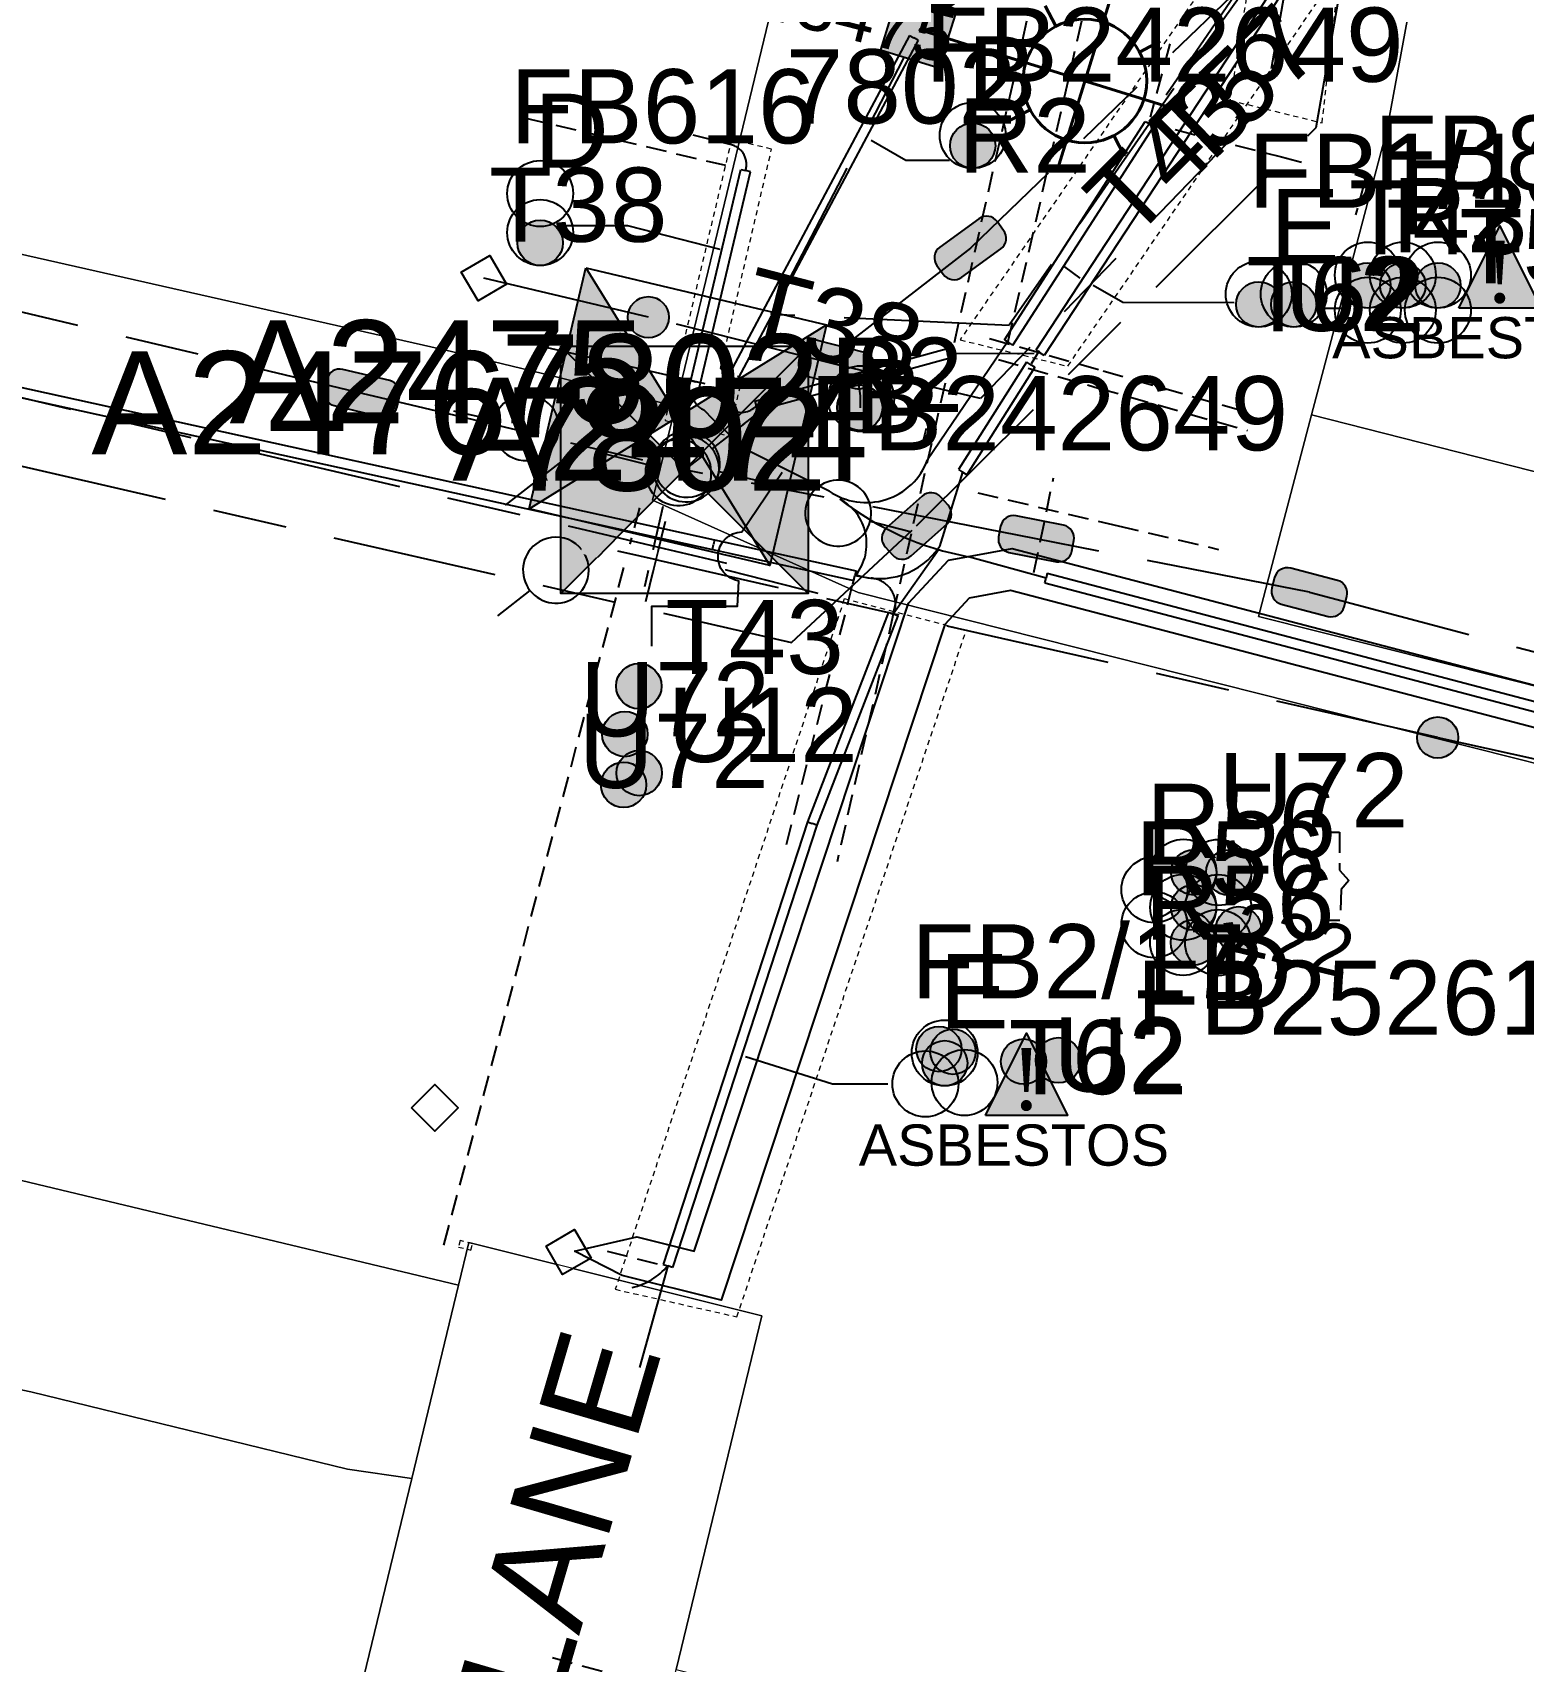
# Model space of a CAD drawing. Header units: metres. Extents: x 313711 to 315840, y 6256069 to 6257554.
# Drawn here: x 315222.79 to 315258.96, y 6256588.02 to 6256627.52 of the extents above; entities that cross this region are included whole.
import ezdxf
from ezdxf.enums import TextEntityAlignment as Align

# ---------------------------------------------------------------- set-up
doc = ezdxf.new("R2010")
doc.units = ezdxf.units.M
for name, pattern in [('Cable Exist UG', [8.2, 4, -1.2, 1.8, -1.2]), ('DASHED', [0.75, 0.5, -0.25]), ('HIDDEN', [0.375, 0.25, -0.125]), ('HIDDEN2', [0.1875, 0.125, -0.0625])]:
    doc.linetypes.add(name, pattern=pattern)
doc.layers.get('0').update_dxf_attribs({"color": 6})
for name, color, linetype in [('_User DUCT CONFIGS', 7, 'Continuous'), ('_User EARTHING', 7, 'Continuous'), ('Duct_SP_EXT', 7, 'Continuous'), ('Equip_HV_EXT', 7, 'Continuous'), ('Equip_LV_EXT', 7, 'Continuous'), ('Equip_SP_SL_EXT', 7, 'Continuous'), ('Mains_HV_EXT', 7, 'Continuous'), ('Mains_LV_EXT', 7, 'Continuous'), ('Mains_SL_EXT', 7, 'Continuous'), ('Services_SP_EXT', 7, 'Continuous'), ('Sub_SP_EXT', 7, 'Continuous'), ('SupportsUG_SP_LV_SL_EXT', 7, 'Continuous'), ('Trench_SP_EXT', 7, 'Continuous')]:
    doc.layers.add(name, color=color, linetype=linetype)
for name, color, linetype, lineweight in [('Cadastre Land Parcels_SP_EXT', 9, 'Continuous', 5), ('Cadastre Other Property_SP_EXT', 9, 'HIDDEN', 5), ('Cadastre Road Names_SP_HV_LV_SL_EXT', 9, 'Continuous', 5), ('Cadastre Roads_SP_EXT', 9, 'Continuous', 5)]:
    doc.layers.add(name, color=color, linetype=linetype, lineweight=lineweight)
doc.layers.add('UNKNOWN_FEATURES', color=1, linetype='DASHED', plot=False)
doc.styles.add('COLUMN_LABEL', font='arial.ttf')
doc.styles.add('iecARIAL', font='arial.ttf', dxfattribs={"height": 2})
doc.styles.add('iecNAME', font='times.ttf')
doc.styles.add('POLE_LABEL', font='arial.ttf')
doc.styles.get("Standard").update_dxf_attribs({"font": 'arial.ttf'})
doc.styles.add('SWITCH_LABEL', font='arial.ttf', dxfattribs={"height": 2.5})

# ---------------------------------------------------------------- blocks, each defined once
blk = doc.blocks.new('COLUMN_EXT')
blk.add_hatch(color=256).paths.add_polyline_path([(-1.485, 1.485), (-1.485, -1.485), (1.485, -1.485), (1.485, 1.485)])
blk.add_lwpolyline([(-1.485, -1.485), (1.485, -1.485), (1.485, 1.485), (-1.485, 1.485)], close=True)
for tag, height, style, flags, p in [('ASSET_NUM', 2.5, 'COLUMN_LABEL', 8, (2, 2)), ('STRUCTURE_PLANT_NUMBER', 0.2, 'POLE_LABEL', 9, (1.813, 0.031)), ('STREET_CODE', 0.2, 'COLUMN_LABEL', 9, (1.813, -0.2))]:
    blk.add_attdef(tag, text='', height=height, dxfattribs=dict(style=style, flags=flags)).set_placement(p, align=Align.MIDDLE_LEFT)
at = {"flags": 9}
for tag, p in [('OWNED_BY', (1.813, -0.6)), ('STATE', (1.813, -0.8)), ('COLUMN_TYPE', (1.813, -0.4)), ('STREETNAME', (1.813, -1.6)), ('USAGE', (1.813, -1)), ('LEGEND', (1.813, -1.2)), ('LOCATION', (1.813, -1.4)), ('SUBURB', (1.813, -1.8)), ('NOTES', (1.813, -2))]:
    blk.add_attdef(tag, text='', height=0.2, dxfattribs=at).set_placement(p, align=Align.MIDDLE_LEFT)
at = {"flags": 1}
blk.add_attdef('Z', (1.813, -2.351), '', height=0.2, dxfattribs=at)
blk = doc.blocks.new('DUCT_EXT')
blk.add_circle((0, 0.8), 0.8)
at = {"flags": 1}
blk.add_attdef('Z', (0, 0), '', height=0.2, dxfattribs=at)
at = {"flags": 9}
for tag, p in [('DUCT_CODE', (0, 0)), ('XSECT_TYPE', (0, -0.2)), ('FB_REFERENCE', (0, -0.4)), ('STATE', (0, -0.6)), ('NOTES', (0, -0.8))]:
    blk.add_attdef(tag, text='', height=0.2, dxfattribs=at).set_placement(p, align=Align.MIDDLE_LEFT)
blk = doc.blocks.new('SL_LANTERN_EXT')
at = {"lineweight": 40}
for p, q in [((0, 1.968), (0, 6.468)), ((-1.459, 5.676), (-1.061, 5.278)), ((1.458, 5.676), (1.06, 5.278)), ((-2.25, 4.218), (2.25, 4.218)), ((-1.459, 2.759), (-1.061, 3.157)), ((1.458, 2.759), (1.06, 3.157)), ((0, 0), (0, 2.721))]:
    blk.add_line(p, q, dxfattribs=at)
blk.add_circle((0, 4.218), 1.5, dxfattribs=at)
at = {"style": 'iecARIAL', "flags": 8}
blk.add_attdef('ASSET_NUM', (1.5, 1.5), '', height=2.5, dxfattribs=at)
for tag, p, height, flags in [('CONSTRUCTED_VOLTAGE', (0.981, -0.653), 0.2, 9), ('CONTROL_TYPE', (0.981, -0.853), 0.2, 9), ('LNUMBER', (2.181, -3.253), 2.5, 8), ('LANTERN_PURPOSE', (0.981, -1.053), 0.2, 9), ('LANTERN_TYPE', (0.981, -1.253), 0.2, 9), ('OPERATING_VOLTAGE', (0.981, -1.653), 0.2, 9), ('NO_PHASES', (0.981, -1.453), 0.2, 9), ('ORIENTATION', (0.981, -1.853), 0.2, 9), ('OWNED_BY', (0.981, -2.053), 0.2, 9), ('STATE', (0.981, -2.253), 0.2, 9), ('USAGE', (0.981, -2.453), 0.2, 9), ('CEXIST', (0.981, -2.653), 0.2, 9), ('CNEW', (0.981, -2.853), 0.2, 9), ('CNUMBER', (0.981, -3.053), 0.2, 9), ('CREMOVE', (0.981, -3.253), 0.2, 9), ('CREPLACE', (0.981, -3.453), 0.2, 9), ('LKINGHEIGHT', (0.981, -3.653), 0.2, 9), ('LBRACKET', (0.981, -3.853), 0.2, 9), ('LBRACKETVOCAB', (0.981, -4.053), 0.2, 9), ('LCATEGORY', (0.981, -4.253), 0.2, 9), ('LCHARGE1', (0.981, -4.453), 0.2, 9), ('LCHARGE1PERCENT', (0.981, -4.653), 0.2, 9), ('LCHARGE2', (0.981, -4.853), 0.2, 9), ('LCHARGE2PERCENT', (0.981, -5.053), 0.2, 9), ('LCHARGE3', (0.981, -5.253), 0.2, 9), ('LCHARGE3PERCENT', (0.981, -5.453), 0.2, 9), ('LEXIST', (0.981, -5.653), 0.2, 9), ('LLAMP', (0.981, -5.853), 0.2, 9), ('LLAMPVOCAB', (0.981, -6.053), 0.2, 9), ('LMAST', (0.981, -6.253), 0.2, 9), ('LMASTVOCAB', (0.981, -6.453), 0.2, 9), ('LNEW', (0.981, -6.653), 0.2, 9), ('LANTNUMBER', (0.981, -6.853), 0.2, 9), ('LOUTREACH', (0.981, -7.253), 0.2, 9), ('LOUTREACHVOCAB', (0.981, -7.453), 0.2, 9), ('LRATECODE', (0.981, -7.653), 0.2, 9), ('LREMOVE', (0.981, -7.853), 0.2, 9), ('LREPLACE', (0.981, -8.053), 0.2, 9), ('LTYPE', (0.981, -8.253), 0.2, 9), ('LTYPEVOCAB', (0.981, -8.453), 0.2, 9), ('LEGEND', (0.981, -8.653), 0.2, 9), ('LOCATION', (0.981, -8.853), 0.2, 9), ('STREETNAME', (0.981, -9.253), 0.2, 9), ('NOTES', (0.981, -9.053), 0.2, 9), ('SUBURB', (0.981, -9.453), 0.2, 1)]:
    blk.add_attdef(tag, p, '', height=height, dxfattribs=dict(flags=flags))
blk = doc.blocks.new('CCP_EXT')
at = {"flags": 9}
for tag, p in [('OWNED_BY', (0, -1)), ('USAGE', (0, -1.2)), ('LEGEND', (0, -1.4)), ('LIFE_SUPPORT', (0, -1.6)), ('STATE', (0, -1.8)), ('NOTES', (0, -2))]:
    blk.add_attdef(tag, text='', height=0.2, dxfattribs=at).set_placement(p, align=Align.MIDDLE_LEFT)
blk.add_wipeout([(0, 0.566), (0.566, 0), (0, -0.566), (-0.566, 0)])
blk.add_lwpolyline([(-0.566, 0), (0, 0.566), (0.566, 0), (0, -0.566), (-0.566, 0)])
at = {"flags": 1}
blk.add_attdef('Z', (0, 0), '', height=0.2, dxfattribs=at)
at = {"flags": 9}
for tag, p in [('CCP_TYPE', (0, 0)), ('CONSTRUCTED_VOLTAGE', (0, -0.2)), ('NO_PHASES', (0, -0.4)), ('OPERATING_VOLTAGE', (0, -0.6)), ('ORIENTATION', (0, -0.8))]:
    blk.add_attdef(tag, text='', height=0.2, dxfattribs=at).set_placement(p, align=Align.MIDDLE_LEFT)
blk = doc.blocks.new('LV_STJ_EXT')
h = blk.add_hatch(color=256)
edge = h.paths.add_edge_path()
edge.add_ellipse((-0.586, 0.131), major_axis=(0.226, 0.226), ratio=1, start_angle=45, end_angle=135)
edge.add_line((-0.906, 0.131), (-0.906, -0.131))
edge.add_ellipse((-0.586, -0.131), major_axis=(0.226, 0.226), ratio=1, start_angle=135, end_angle=225)
edge.add_line((-0.586, -0.451), (0.586, -0.451))
edge.add_ellipse((0.586, -0.131), major_axis=(-0.226, 0.226), ratio=1, start_angle=135, end_angle=225)
edge.add_line((0.906, -0.131), (0.906, 0.131))
edge.add_ellipse((0.586, 0.131), major_axis=(-0.226, 0.226), ratio=1, start_angle=225, end_angle=315)
edge.add_line((0.586, 0.451), (-0.586, 0.451))
blk.add_lwpolyline([(-0.906, 0.131), (-0.906, -0.131, 0.414214), (-0.586, -0.451), (0.586, -0.451, 0.414214), (0.906, -0.131), (0.906, 0.131, 0.414214), (0.586, 0.451), (-0.586, 0.451, 0.414214)], format="xyb", close=True)
at = {"flags": 1}
blk.add_attdef('Z', (0, 0), '', height=0.2, dxfattribs=at)
at = {"flags": 9}
for tag, p in [('ORIENTATION', (0, 0)), ('USAGE', (0, -0.2)), ('LEGEND', (0, -0.4)), ('NOTES', (0, -0.6))]:
    blk.add_attdef(tag, text='', height=0.2, dxfattribs=at).set_placement(p, align=Align.MIDDLE_LEFT)
blk = doc.blocks.new('HV_STJ_EXT')
h = blk.add_hatch(color=256)
edge = h.paths.add_edge_path()
edge.add_ellipse((-0.586, 0.131), major_axis=(0.226, 0.226), ratio=1, start_angle=45, end_angle=135)
edge.add_line((-0.906, 0.131), (-0.906, -0.131))
edge.add_ellipse((-0.586, -0.131), major_axis=(0.226, 0.226), ratio=1, start_angle=135, end_angle=225)
edge.add_line((-0.586, -0.451), (0.586, -0.451))
edge.add_ellipse((0.586, -0.131), major_axis=(-0.226, 0.226), ratio=1, start_angle=135, end_angle=225)
edge.add_line((0.906, -0.131), (0.906, 0.131))
edge.add_ellipse((0.586, 0.131), major_axis=(-0.226, 0.226), ratio=1, start_angle=225, end_angle=315)
edge.add_line((0.586, 0.451), (-0.586, 0.451))
blk.add_lwpolyline([(-0.906, 0.131), (-0.906, -0.131, 0.414214), (-0.586, -0.451), (0.586, -0.451, 0.414214), (0.906, -0.131), (0.906, 0.131, 0.414214), (0.586, 0.451), (-0.586, 0.451, 0.414214)], format="xyb", close=True)
for tag, flags, p in [('ORIENTATION', 9, (1.5, 0)), ('USAGE', 9, (1.5, -0.2)), ('LEGEND', 9, (1.5, -0.4)), ('Z', 1, (1.5, -0.8)), ('NOTES', 9, (1.5, -0.6))]:
    blk.add_attdef(tag, text='', height=0.2, dxfattribs=dict(flags=flags)).set_placement(p, align=Align.MIDDLE_LEFT)
blk = doc.blocks.new('WARNING_FEATURE_EXT')
h = blk.add_hatch(color=2)
h.dxf.hatch_style = 1
h.paths.add_polyline_path([(0.001, 1.995), (-0.994, -0.001), (0.997, -0.001)])
at = {"color": 18, "true_color": 0x000000}
blk.add_lwpolyline([(-0.994, -0.001), (0.001, 1.995), (0.997, -0.001)], close=True, dxfattribs=at)
at = {"color": 18, "true_color": 0x000000, "insert": (0.001, 0.872), "char_height": 1.5, "attachment_point": 5, "line_spacing_factor": 1.5, "style": 'iecNAME'}
blk.add_mtext_dynamic_manual_height_columns('!', width=1.5, gutter_width=4, heights=[0], dxfattribs=at)
at = {"color": 2, "flags": 1}
for tag, p in [('STATE', (1.191, 2.008)), ('HAZMAT_ID', (1.191, 0.723))]:
    blk.add_attdef(tag, p, '', height=0.8, dxfattribs=at)
at = {"color": 2}
blk.add_attdef('WARNING_TYPE', text='', height=1, dxfattribs=at).set_placement((-4.067, -1.217), (4.875, -1.217), align=Align.ALIGNED)
at = {"color": 2, "flags": 1}
blk.add_attdef('WARNING_DESC', text='', height=0.8, dxfattribs=at).set_placement((1.191, -0.562), align=Align.MIDDLE_CENTER)
blk = doc.blocks.new('SWG_HOLEC_SU_EXT')
blk.add_line((1.8, -2), (5.8, -2))
for points in [[(1.8, -0.8, 1), (1.8, 0.8, 1)], [(5.8, -0.8, 1), (5.8, 0.8, 1)]]:
    blk.add_lwpolyline(points, format="xyb", close=True)
for points in [[(1, 0), (0, 0)], [(6.6, 0), (7.6, 0)]]:
    blk.add_lwpolyline(points)
at = {"style": 'SWITCH_LABEL', "flags": 8}
blk.add_attdef('ASSET_NUM', text='', height=2.5, rotation=179.9544, dxfattribs=at).set_placement((-2.4, 0), align=Align.MIDDLE_LEFT)
at = {"flags": 1}
blk.add_attdef('Z', (0, 0), '', height=0.2, dxfattribs=at)
at = {"flags": 9}
for tag, p in [('ACTUAL_STATUS', (0, -0.4)), ('CONSTRUCTED_VOLTAGE', (0, -0.6)), ('NO_PHASES', (0, -0.8)), ('OPERATING_VOLTAGE', (0, -1)), ('ORIENTATION', (0, -1.2)), ('OWNED_BY', (0, -1.4)), ('PARENT', (0, -1.6)), ('STATE', (0, -1.8)), ('SWITCH_TYPE', (0, -2)), ('USAGE', (0, -2.2)), ('LOCATION', (0, -2.4)), ('STREETNAME', (0, -2.6)), ('SUBURB', (0, -2.8)), ('NOTES', (0, -3))]:
    blk.add_attdef(tag, text='', height=0.2, dxfattribs=at).set_placement(p, align=Align.MIDDLE_LEFT)
at = {"style": 'SWITCH_LABEL', "flags": 9}
blk.add_attdef('STREET_CODE', text='', height=0.2, dxfattribs=at).set_placement((0, -0.2), align=Align.MIDDLE_LEFT)
blk = doc.blocks.new('End Shackle_EXT')
at = {"flags": 9}
for tag, p in [('OPERATING_VOLTAGE', (0, -0.6)), ('ORIENTATION', (0, -0.8)), ('OWNED_BY', (0, -1)), ('STATE', (0, -1.2)), ('USAGE', (0, -1.4)), ('NOTES', (0, -1.6))]:
    blk.add_attdef(tag, text='', height=0.2, dxfattribs=at).set_placement(p, align=Align.MIDDLE_LEFT)
blk.add_wipeout([(0, 0.253), (1.815, 0.253), (1.815, -0.253), (0, -0.253)])
blk.add_line((1.815, -1), (1.815, 1))
at = {"flags": 1}
blk.add_attdef('Z', (0, 0), '', height=0.2, dxfattribs=at)
at = {"flags": 9}
for tag, p in [('CONNECTOR_TYPE', (0, 0)), ('CONSTRUCTED_VOLTAGE', (0, -0.2)), ('NO_PHASES', (0, -0.4))]:
    blk.add_attdef(tag, text='', height=0.2, dxfattribs=at).set_placement(p, align=Align.MIDDLE_LEFT)
blk = doc.blocks.new('SWITCHING_STATION_EXT')
blk.add_hatch(color=256).paths.add_polyline_path([(-3, 3), (-3, -3), (0, 0)])
h = blk.add_hatch(color=256)
h.paths.add_polyline_path([(0, 0), (3, -3), (3, 3)])
h.paths.add_polyline_path([(3.593, -1.15), (4.626, -1.15), (4.626, -0.85), (3.593, -0.85)], flags=9)
h.paths.add_polyline_path([(3.593, -0.95), (4.826, -0.95), (4.826, -0.65), (3.593, -0.65)], flags=9)
h.paths.add_polyline_path([(3.593, -0.75), (4.626, -0.75), (4.626, -0.45), (3.593, -0.45)], flags=9)
h.paths.add_polyline_path([(3.593, -0.55), (4.826, -0.55), (4.826, -0.25), (3.593, -0.25)], flags=9)
h.paths.add_polyline_path([(3.593, -0.35), (5.693, -0.35), (5.693, -0.05), (3.593, -0.05)], flags=9)
for p, q in [((-3, 3), (3, -3)), ((-3, -3), (3, 3)), ((-2.4, 2.327), (-2.4, 2.327, 0)), ((2.327, 2.327), (2.327, 2.327, 0))]:
    blk.add_line(p, q)
blk.add_lwpolyline([(-3, 3), (3, 3), (3, -3), (-3, -3)], close=True)
for tag, height, flags, p in [('ASSET_NUM', 2.5, 8, (3.461, 2)), ('STREET_CODE', 0.2, 9, (1.5, 0)), ('CONSTRUCTED_VOLTAGE', 0.2, 9, (1.5, -0.2)), ('NO_PHASES', 0.2, 9, (1.5, -0.4)), ('OPERATING_VOLTAGE', 0.2, 9, (1.5, -0.6)), ('OPERATED_BY', 0.2, 9, (1.5, -0.8)), ('ORIENTATION', 0.2, 9, (1.5, -1.2)), ('MAINTAINED_BY', 0.2, 9, (1.5, -1)), ('OWNED_BY', 0.2, 9, (1.5, -1.4)), ('STATE', 0.2, 9, (1.5, -1.6)), ('USAGE', 0.2, 9, (1.5, -2)), ('PARENT', 0.2, 9, (1.5, -1.8)), ('LEGEND', 0.2, 9, (1.5, -2.2)), ('LOCATION', 0.2, 9, (1.5, -2.4)), ('SITE_TYPE', 0.2, 9, (1.5, -2.6)), ('STREETNAME', 0.2, 9, (1.5, -2.8)), ('SUBURB', 0.2, 9, (1.5, -3)), ('NOTES', 0.2, 9, (1.5, -3.2)), ('Z', 0.2, 1, (1.5, -3.4))]:
    blk.add_attdef(tag, text='', height=height, dxfattribs=dict(flags=flags)).set_placement(p, align=Align.MIDDLE_LEFT)
blk = doc.blocks.new('CABLE_LARGE_EXT')
h = blk.add_hatch(color=256)
edge = h.paths.add_edge_path()
edge.add_arc((0, 0.55), 0.55, 0, 360)
blk.add_circle((0, 0.55), 0.55)
at = {"flags": 1}
blk.add_attdef('Z', (0, 0), '', height=0.2, dxfattribs=at)
at = {"flags": 9}
for tag, p in [('COND_CODE', (0, 0)), ('STATE', (0, -0.4)), ('FB_REFERENCE', (0, -0.2)), ('XSECT_SIZE', (0, -0.6)), ('NOTES', (0, -0.8))]:
    blk.add_attdef(tag, text='', height=0.2, dxfattribs=at).set_placement(p, align=Align.MIDDLE_LEFT)
blk = doc.blocks.new('CONNECTOR_NODE_EXT')
h = blk.add_hatch(color=256)
edge = h.paths.add_edge_path()
edge.add_arc((0, 0), 0.5, 0, 360)
blk.add_circle((0, 0), 0.5)
at = {"flags": 1}
blk.add_attdef('Z', (0, 0), '', height=0.2, dxfattribs=at)
at = {"flags": 9}
for tag, p in [('CONNECTOR_TYPE', (0, 0)), ('CONSTRUCTED_VOLTAGE', (0, -0.2)), ('NO_PHASES', (0, -0.4)), ('OPERATING_VOLTAGE', (0, -0.6)), ('ORIENTATION', (0, -0.8)), ('SUBTYPE', (0, -1)), ('USAGE', (0, -1.2)), ('NOTES', (0, -1.4))]:
    blk.add_attdef(tag, text='', height=0.2, dxfattribs=at).set_placement(p, align=Align.MIDDLE_LEFT)

msp = doc.modelspace()

# ---------------------------------------------------------------- linework, layer by layer
at = {"layer": '_User DUCT CONFIGS'}
for points in [[(315245.033, 6256624.417), (315243.973, 6256624.417), (315243.134, 6256624.902)], [(315235.583, 6256622.845), (315237.227, 6256622.845), (315239.466, 6256622.267)], [(315248.201, 6256621.57), (315247.836, 6256621.839)], [(315251.938, 6256620.972), (315249.242, 6256620.979), (315248.523, 6256621.388)], [(315254.683, 6256620.829), (315253.941, 6256620.829)], [(315242.876, 6256618.42), (315242.876, 6256618.714), (315242.834, 6256618.997)], [(315243.536, 6256602.017), (315242.195, 6256602.017), (315240.087, 6256602.682)]]:
    msp.add_lwpolyline(points, dxfattribs=at)
at = {"layer": 'Cadastre Land Parcels_SP_EXT', "linetype": 'Continuous'}
for points in [[(315408.258, 6256580.572), (315417.526, 6256614.376), (315401.137, 6256618.493), (315391.89, 6256584.684), (315375.68, 6256588.754), (315362.355, 6256592.101), (315382.232, 6256666.648), (315382.232, 6256666.648), (315365.915, 6256670.928), (315350.52, 6256610.79), (315346.809, 6256608.578), (315292.365, 6256622.212), (315291.61, 6256618.815), (315289.499, 6256609.304), (315280.001, 6256611.644), (315269.351, 6256614.301), (315253.819, 6256618.248), (315252.535, 6256613.358), (315275.822, 6256607.505), (315278.022, 6256603.809), (315277.568, 6256602.036), (315262.882, 6256544.759)], [(315284.7, 6256614.335), (315281.401, 6256613.511), (315272.288, 6256615.792), (315272.288, 6256615.792), (315265.688, 6256619.344), (315261.582, 6256625.614), (315260.965, 6256633.084), (315262.685, 6256643.342), (315259.015, 6256644.306), (315257.415, 6256634.746), (315255.652, 6256625.19), (315253.819, 6256618.248), (315269.351, 6256614.301), (315280.001, 6256611.644), (315289.499, 6256609.304)]]:
    msp.add_lwpolyline(points, dxfattribs=at)
for points in [[(315240.926, 6256628.984), (315233.548, 6256630.767), (315222.542, 6256633.255), (315217.913, 6256634.32), (315193.494, 6256640.025), (315190.953, 6256629.507), (315199.554, 6256627.461), (315207.804, 6256625.471), (315217.06, 6256623.376), (315232.953, 6256619.791), (315235.163, 6256619.258), (315238.384, 6256618.462), (315240.926, 6256628.984)], [(315242.821, 6256613.94), (315237.826, 6256616.179), (315238.384, 6256618.462), (315235.163, 6256619.258), (315232.953, 6256619.791), (315217.06, 6256623.376), (315207.804, 6256625.471), (315199.554, 6256627.461), (315190.953, 6256629.507), (315185.745, 6256608.244), (315198.309, 6256605.316), (315198.315, 6256605.34), (315212.283, 6256602.136), (315233.121, 6256597.142), (315233.372, 6256598.178), (315240.481, 6256596.404), (315238.407, 6256587.827), (315253.607, 6256583.957), (315244.036, 6256545.698), (315258.434, 6256542.102), (315262.882, 6256544.759), (315277.568, 6256602.036), (315275.384, 6256605.731), (315242.821, 6256613.94)], [(315185.745, 6256608.244), (315184.437, 6256603.293), (315207.731, 6256597.882), (315211.25, 6256597.033), (315211.277, 6256597.144), (315220.349, 6256595.056), (315222.749, 6256594.555), (315230.434, 6256592.678), (315231.988, 6256592.453), (315233.121, 6256597.142), (315212.283, 6256602.136), (315198.315, 6256605.34), (315198.309, 6256605.316), (315185.745, 6256608.244)], [(315207.731, 6256597.882), (315184.437, 6256603.293), (315182.238, 6256594.385), (315200.016, 6256590.263), (315201.99, 6256589.791), (315204.375, 6256589.21), (315210.39, 6256587.892), (315211.871, 6256587.582), (315215.687, 6256586.749), (315220.823, 6256585.627), (315225.2, 6256584.671), (315229.86, 6256583.651), (315231.988, 6256592.453), (315230.434, 6256592.678), (315222.749, 6256594.555), (315220.349, 6256595.056), (315211.277, 6256597.144), (315211.25, 6256597.033), (315207.731, 6256597.882)]]:
    msp.add_lwpolyline(points, close=True, dxfattribs=at)
at = {"layer": 'Cadastre Other Property_SP_EXT', "linetype": 'HIDDEN2'}
for points in [[(315245.291, 6256620.07), (315247.904, 6256619.431), (315254.746, 6256629.417), (315255.728, 6256634.887), (315252.332, 6256635.74), (315252.093, 6256634.769), (315253.21, 6256634.494), (315252.222, 6256630.133), (315245.291, 6256620.07)], [(315253.364, 6256635.464), (315251.839, 6256625.882), (315254.072, 6256625.332), (315255.195, 6256635.015), (315253.364, 6256635.464)], [(315239.674, 6256617.742), (315240.004, 6256619.138), (315239.476, 6256619.372), (315240.719, 6256624.697), (315239.746, 6256624.928), (315238.134, 6256618.115), (315239.674, 6256617.742)], [(315245.437, 6256613.021), (315242.482, 6256613.787), (315236.926, 6256597.044), (315239.878, 6256596.376), (315245.437, 6256613.021)], [(315233.467, 6256598.15), (315233.168, 6256598.229), (315233.123, 6256598.07), (315233.425, 6256597.992), (315233.467, 6256598.15)]]:
    msp.add_lwpolyline(points, close=True, dxfattribs=at)
at = {"layer": 'Cadastre Roads_SP_EXT', "linetype": 'Continuous'}
msp.add_lwpolyline([(315259.015, 6256644.306), (315256.08, 6256645.071), (315253.805, 6256635.654), (315243.162, 6256638.329), (315241.986, 6256633.459), (315241.957, 6256633.337), (315240.926, 6256628.984), (315238.384, 6256618.462), (315237.826, 6256616.179), (315242.821, 6256613.94), (315275.384, 6256605.731), (315277.568, 6256602.036), (315278.022, 6256603.809), (315275.822, 6256607.505), (315252.535, 6256613.358), (315253.819, 6256618.248), (315255.652, 6256625.19), (315257.415, 6256634.746), (315259.015, 6256644.306)], close=True, dxfattribs=at)
at = {"layer": 'Duct_SP_EXT'}
for p, q in [((315253.202, 6256629.073), (315247.127, 6256619.823)), ((315253.426, 6256628.978), (315247.328, 6256619.691)), ((315244.063, 6256627.45), (315239.507, 6256618.887)), ((315244.275, 6256627.337), (315239.718, 6256618.774)), ((315244.063, 6256627.45), (315244.169, 6256627.394)), ((315244.275, 6256627.337), (315244.169, 6256627.394)), ((315246.372, 6256620.072), (315249.78, 6256625.363)), ((315246.574, 6256619.942), (315249.982, 6256625.233)), ((315249.78, 6256625.363), (315249.881, 6256625.298)), ((315249.982, 6256625.233), (315249.881, 6256625.298)), ((315238.759, 6256619.082), (315239.97, 6256624.201)), ((315238.992, 6256619.027), (315240.204, 6256624.146)), ((315239.97, 6256624.201), (315240.087, 6256624.174)), ((315240.204, 6256624.146), (315240.087, 6256624.174)), ((315240.316, 6256618.587), (315244.955, 6256619.855)), ((315244.955, 6256619.855), (315244.986, 6256619.739)), ((315245.018, 6256619.624), (315244.986, 6256619.739)), ((315246.372, 6256620.072), (315246.473, 6256620.007)), ((315246.574, 6256619.942), (315246.473, 6256620.007)), ((315247.127, 6256619.823), (315247.227, 6256619.757)), ((315247.328, 6256619.691), (315247.227, 6256619.757)), ((315240.38, 6256618.356), (315245.018, 6256619.624)), ((315246.901, 6256619.532), (315245.252, 6256616.924)), ((315247.104, 6256619.404), (315245.455, 6256616.795)), ((315246.901, 6256619.532), (315247.002, 6256619.468)), ((315247.104, 6256619.404), (315247.002, 6256619.468)), ((315238.683, 6256618.763), (315238.759, 6256619.082)), ((315238.759, 6256619.082), (315238.876, 6256619.054)), ((315238.992, 6256619.027), (315238.876, 6256619.054)), ((315238.917, 6256618.708), (315238.992, 6256619.027)), ((315238.683, 6256618.763), (315238.8, 6256618.735)), ((315238.917, 6256618.708), (315238.8, 6256618.735)), ((315239.507, 6256618.887), (315239.612, 6256618.83)), ((315239.718, 6256618.774), (315239.612, 6256618.83)), ((315240.316, 6256618.587), (315240.348, 6256618.472)), ((315240.38, 6256618.356), (315240.348, 6256618.472)), ((315245.252, 6256616.924), (315245.353, 6256616.86)), ((315245.455, 6256616.795), (315245.353, 6256616.86)), ((315242.717, 6256614.235), (315242.742, 6256614.353)), ((315242.768, 6256614.47), (315242.742, 6256614.353)), ((315247.346, 6256614.177), (315247.377, 6256614.293)), ((315247.346, 6256614.177), (315269.821, 6256608.268)), ((315247.407, 6256614.409), (315247.377, 6256614.293)), ((315247.407, 6256614.409), (315269.882, 6256608.5)), ((315243.558, 6256613.464), (315241.591, 6256608.379)), ((315243.782, 6256613.378), (315241.817, 6256608.299)), ((315243.558, 6256613.464), (315243.67, 6256613.421)), ((315243.782, 6256613.378), (315243.67, 6256613.421)), ((315241.591, 6256608.379), (315238.086, 6256597.649)), ((315241.817, 6256608.299), (315238.314, 6256597.574)), ((315241.591, 6256608.379), (315241.704, 6256608.339)), ((315241.817, 6256608.299), (315241.704, 6256608.339)), ((315238.086, 6256597.649), (315238.2, 6256597.612)), ((315238.314, 6256597.574), (315238.2, 6256597.612))]:
    msp.add_line(p, q, dxfattribs=at)
at = {"layer": 'Mains_HV_EXT', "linetype": 'Cable Exist UG'}
for points in [[(315253.321, 6256629.81), (315245.547, 6256622.296)], [(315188.086, 6256628.954), (315230.782, 6256618.78)], [(315245.547, 6256622.296), (315238.605, 6256616.916)], [(315230.782, 6256618.78), (315238.605, 6256616.916)], [(315253.765, 6256613.95), (315247.1, 6256615.254)], [(315253.765, 6256613.95), (315272.5, 6256608.986)], [(315256.879, 6256610.425), (315272.007, 6256607.096)]]:
    msp.add_lwpolyline(points, dxfattribs=at)
at = {"layer": 'Mains_LV_EXT', "linetype": 'Cable Exist UG'}
for points in [[(315253.071, 6256634.757), (315254.059, 6256633.538), (315252.683, 6256625.785), (315245.786, 6256618.646), (315242.289, 6256619.475)], [(315244.238, 6256615.556), (315253.934, 6256625.222), (315255.504, 6256634.314), (315253.071, 6256634.757)], [(315242.289, 6256619.475), (315237.729, 6256620.618)]]:
    msp.add_lwpolyline(points, dxfattribs=at)
at = {"layer": 'Mains_SL_EXT', "linetype": 'Cable Exist UG'}
msp.add_lwpolyline([(315256.809, 6256648.149), (315253.45, 6256630.305), (315250.481, 6256626.169), (315246.479, 6256620.422), (315240.712, 6256620.685), (315244.289, 6256627.595)], dxfattribs=at)
at = {"layer": 'Trench_SP_EXT', "linetype": 'Cable Exist UG'}
for points in [[(315253.691, 6256633.391), (315252.556, 6256629.306), (315249.851, 6256625.358)], [(315244.986, 6256619.739), (315247.09, 6256619.75)], [(315247.024, 6256619.494), (315247.219, 6256619.811)], [(315244.778, 6256614.982), (315243.67, 6256613.421)], [(315238.2, 6256597.612), (315237.514, 6256595.147)]]:
    msp.add_lwpolyline(points, dxfattribs=at)
for points in [[(315240.087, 6256624.174, 0.424944), (315239.75, 6256624.8), (315239.75, 6256624.8), (315238.82, 6256625.036)], [(315246.453, 6256620.027), (315244.505, 6256617.162), (315244.505, 6256617.162, -0.488152), (315242.113, 6256616.404), (315242.113, 6256616.404), (315239.995, 6256617.456), (315239.581, 6256617.879), (315239.309, 6256618.131), (315239.072, 6256618.373), (315239.072, 6256618.373, -0.274975), (315238.8, 6256618.735)], [(315239.612, 6256618.83, 0.387716), (315239.732, 6256618.396), (315239.732, 6256618.396, 0.387925), (315240.348, 6256618.472)], [(315245.353, 6256616.86), (315244.792, 6256615.061), (315244.792, 6256615.061, -0.3403), (315242.768, 6256614.373)], [(315247.377, 6256614.293), (315245.5, 6256614.812), (315245.5, 6256614.812, -0.120966), (315242.375, 6256616.208)], [(315242.768, 6256614.373, 0.465215), (315242.375, 6256616.208)], [(315242.742, 6256614.353), (315243.138, 6256614.29), (315243.138, 6256614.29, -0.434697), (315243.718, 6256613.571), (315243.718, 6256613.571), (315243.67, 6256613.421)], [(315238.2, 6256597.612, -0.161136), (315237.34, 6256597.087)]]:
    msp.add_lwpolyline(points, format="xyb", dxfattribs=at)
at = {"layer": 'UNKNOWN_FEATURES'}
for points in [[(315243.67, 6256613.421), (315246.972, 6256628.064)], [(315248.239, 6256627.796), (315246.453, 6256620.027)], [(315250.377, 6256627.251), (315249.906, 6256625.469)], [(315234.755, 6256625.449), (315239.598, 6256624.303)], [(315249.786, 6256625.357), (315253.087, 6256624.505), (315253.778, 6256624.325)], [(315254.868, 6256624.089), (315255.129, 6256623.988), (315254.888, 6256623.104)], [(315246.009, 6256620.105), (315248.762, 6256619.318), (315252.287, 6256618.311)], [(315246.22, 6256619.591), (315248.644, 6256618.902), (315252.268, 6256617.873)], [(315244.47, 6256617.918), (315244.311, 6256617.266)], [(315247.083, 6256614.432), (315247.558, 6256616.725)], [(315245.724, 6256616.359), (315249.123, 6256615.561), (315251.559, 6256614.99)], [(315241.08, 6256607.833), (315242.689, 6256614.145), (315242.742, 6256614.353)], [(315243.67, 6256613.421), (315242.307, 6256607.41)], [(315254.261, 6256608.132), (315254.5, 6256608.132), (315254.5, 6256607.211), (315254.725, 6256606.957), (315254.537, 6256606.74), (315254.508, 6256605.99), (315254.19, 6256605.99)], [(315236.73, 6256597.967), (315238.107, 6256597.624)], [(315236.608, 6256587.772), (315235.312, 6256588.13)]]:
    msp.add_lwpolyline(points, dxfattribs=at)

# ---------------------------------------------------------------- block references
at = {"layer": '_User DUCT CONFIGS'}
for name, p in [('DUCT_EXT', (315245.598, 6256624.229)), ('CABLE_LARGE_EXT', (315245.598, 6256624.229)), ('DUCT_EXT', (315235.105, 6256622.819)), ('DUCT_EXT', (315235.105, 6256621.873)), ('DUCT_EXT', (315255.183, 6256620.84)), ('DUCT_EXT', (315256.033, 6256620.84)), ('DUCT_EXT', (315256.883, 6256620.84)), ('DUCT_EXT', (315252.537, 6256620.38)), ('DUCT_EXT', (315253.387, 6256620.38)), ('CABLE_LARGE_EXT', (315255.183, 6256620.84)), ('CABLE_LARGE_EXT', (315256.033, 6256620.84)), ('CABLE_LARGE_EXT', (315256.883, 6256620.84)), ('CABLE_LARGE_EXT', (315252.537, 6256620.38)), ('CABLE_LARGE_EXT', (315253.387, 6256620.38)), ('DUCT_EXT', (315255.183, 6256619.99)), ('DUCT_EXT', (315256.033, 6256619.99)), ('DUCT_EXT', (315256.883, 6256619.99)), ('DUCT_EXT', (315242.889, 6256617.844)), ('CABLE_LARGE_EXT', (315242.857, 6256617.876)), ('CABLE_LARGE_EXT', (315237.159, 6256609.959)), ('CABLE_LARGE_EXT', (315237.129, 6256608.728)), ('CABLE_LARGE_EXT', (315252.047, 6256605.224)), ('DUCT_EXT', (315244.918, 6256601.975)), ('CABLE_LARGE_EXT', (315244.779, 6256602.32)), ('CABLE_LARGE_EXT', (315245.118, 6256602.255)), ('CABLE_LARGE_EXT', (315246.834, 6256602.017)), ('CABLE_LARGE_EXT', (315247.678, 6256602.048)), ('DUCT_EXT', (315244.45, 6256601.226)), ('CABLE_LARGE_EXT', (315244.918, 6256601.975)), ('DUCT_EXT', (315245.399, 6256601.259))]:
    msp.add_blockref(name, p, dxfattribs=at)
for name, p, rotation in [('CABLE_LARGE_EXT', (315238.049, 6256611.674), 90.22293963705262), ('CABLE_LARGE_EXT', (315238.057, 6256609.566), 90.22293963705262), ('DUCT_EXT', (315251.509, 6256607.154), 89.74897637164274), ('DUCT_EXT', (315252.359, 6256607.15), 89.74897637164274), ('DUCT_EXT', (315250.807, 6256606.732), 89.74897637164274), ('CABLE_LARGE_EXT', (315251.509, 6256607.154), 89.92356529144158), ('CABLE_LARGE_EXT', (315252.359, 6256607.15), 89.74897637164274), ('DUCT_EXT', (315251.506, 6256606.304), 89.74897637164274), ('DUCT_EXT', (315252.356, 6256606.3), 89.74897637164274), ('DUCT_EXT', (315250.804, 6256605.882), 89.74897637164274), ('CABLE_LARGE_EXT', (315251.506, 6256606.304), 89.99162548099682), ('DUCT_EXT', (315251.502, 6256605.454), 89.74897637164274), ('CABLE_LARGE_EXT', (315251.502, 6256605.454), 89.99329921090403), ('DUCT_EXT', (315252.352, 6256605.45), 89.74897637164274)]:
    msp.add_blockref(name, p, dxfattribs=dict(at, rotation=rotation))
at = {"layer": '_User EARTHING'}
ref = msp.add_blockref('WARNING_FEATURE_EXT', (315258.383, 6256620.84), dxfattribs=at)
ref.add_attrib('WARNING_TYPE', 'ASBESTOS', (315254.317, 6256619.623), dxfattribs={"layer": '0', "color": 2, "height": 1})
ref = msp.add_blockref('WARNING_FEATURE_EXT', (315246.899, 6256601.259), dxfattribs=at)
ref.add_attrib('WARNING_TYPE', 'ASBESTOS', (315242.832, 6256600.042), dxfattribs={"layer": '0', "color": 2, "height": 1})
at = {"layer": 'Equip_HV_EXT'}
for p, rotation in [((315245.539, 6256622.299), 216.0355744342178), ((315230.782, 6256618.78), 346.5970404161747), ((315247.14, 6256615.246), 348.9300694265955), ((315253.765, 6256613.95), 345.2881779415144)]:
    msp.add_blockref('HV_STJ_EXT', p, dxfattribs=dict(at, rotation=rotation))
ref = msp.add_blockref('SWG_HOLEC_SU_EXT', (315240.066, 6256618.045), dxfattribs=dict(at, rotation=217.8676456297863))
ref.add_attrib('ASSET_NUM', 'A2475', dxfattribs={"layer": '0', "height": 2.5, "style": 'SWITCH_LABEL'}).set_placement((315237.667, 6256619.295), align=Align.MIDDLE_RIGHT)
ref = msp.add_blockref('SWG_HOLEC_SU_EXT', (315240.419, 6256616.653), dxfattribs=dict(at, rotation=167.1522384198362))
ref.add_attrib('ASSET_NUM', 'A2474', dxfattribs={"layer": '0', "height": 2.5, "style": 'SWITCH_LABEL'}).set_placement((315238.02, 6256617.903), align=Align.MIDDLE_CENTER)
ref = msp.add_blockref('SWG_HOLEC_SU_EXT', (315236.713, 6256617.292), dxfattribs=dict(at, rotation=345.7824539165802))
ref.add_attrib('ASSET_NUM', 'A2476', dxfattribs={"layer": '0', "height": 2.5, "style": 'SWITCH_LABEL'}).set_placement((315234.314, 6256618.542), align=Align.MIDDLE_RIGHT)
msp.add_blockref('CONNECTOR_NODE_EXT', (315256.879, 6256610.425), dxfattribs=at)
at = {"layer": 'Equip_LV_EXT'}
msp.add_blockref('CONNECTOR_NODE_EXT', (315237.729, 6256620.618), dxfattribs=at)
for p, rotation in [((315242.289, 6256619.475), 165.4757355949065), ((315244.238, 6256615.556), 41.86784500384458)]:
    msp.add_blockref('LV_STJ_EXT', p, dxfattribs=dict(at, rotation=rotation))
at = {"layer": 'Equip_SP_SL_EXT'}
ref = msp.add_blockref('SL_LANTERN_EXT', (315244.289, 6256627.595), dxfattribs=dict(at, rotation=252.8117741578116))
ref.add_attrib('ASSET_NUM', '136570', dxfattribs={"layer": '0', "height": 2.5, "rotation": 345.9088, "style": 'iecARIAL'}).set_placement((315245.789, 6256629.095), align=Align.MIDDLE_RIGHT)
at = {"layer": 'SupportsUG_SP_LV_SL_EXT'}
ref = msp.add_blockref('COLUMN_EXT', (315244.289, 6256627.595), dxfattribs=dict(at, xscale=0.5, yscale=0.5, zscale=0.5, rotation=252.8117741578116))
ref.add_attrib('ASSET_NUM', '243475', dxfattribs={"layer": '0', "height": 1.25, "rotation": 345.9088, "style": 'COLUMN_LABEL'}).set_placement((315245.289, 6256627.97), align=Align.TOP_RIGHT)

# ---------------------------------------------------------------- texts
at = {"layer": '_User DUCT CONFIGS'}
for s, p in [('FB242649', (315244.448, 6256626.329)), ('B', (315245.473, 6256625.629)), ('FB616', (315234.378, 6256624.835)), ('D', (315234.956, 6256624.243)), ('R2', (315245.248, 6256624.129)), ('FB895', (315255.325, 6256623.711)), ('FB1/13', (315252.283, 6256623.273)), ('F', (315255.934, 6256622.627)), ('E', (315252.818, 6256621.925)), ('T43', (315254.725, 6256622.142)), ('R2', (315255.771, 6256622.196)), ('T57', (315257.402, 6256621.44)), ('T62', (315252.237, 6256620.28)), ('U2', (315253.162, 6256620.286)), ('R2', (315242.15, 6256618.322)), ('B', (315242.722, 6256617.805)), ('FB242649', (315241.648, 6256617.39)), ('U72', (315236.072, 6256610.455)), ('U12', (315238.197, 6256609.832)), ('U72', (315236.042, 6256609.203)), ('U72', (315251.56, 6256608.248)), ('R56', (315249.803, 6256607.508)), ('R56', (315249.54, 6256606.596)), ('R56', (315249.763, 6256605.522)), ('FB2/17', (315244.103, 6256604.099)), ('B', (315251.075, 6256603.849)), ('D', (315251.525, 6256603.849)), ('E', (315244.793, 6256603.375)), ('FB252617', (315249.57, 6256603.216)), ('T62', (315246.472, 6256601.776)), ('U2', (315247.557, 6256601.837))]:
    msp.add_text(s, height=1.8, dxfattribs=at).set_placement(p)
at = {"layer": 'Cadastre Land Parcels_SP_EXT'}
msp.add_text('222', height=1.25, rotation=346.5141, dxfattribs=at).set_placement((315251.818, 6256605.255))
at = {"layer": 'Cadastre Road Names_SP_HV_LV_SL_EXT'}
msp.add_text('UNITED LANE', height=2.5, rotation=73.6831, dxfattribs=at).set_placement((315231.576, 6256573.358))
at = {"layer": 'Mains_LV_EXT'}
for s, rotation, p in [('T57', 43.8176, (315251.061, 6256624.039)), ('T43', 44.8887, (315249.45, 6256622.439)), ('T38', 345.5138, (315239.879, 6256620.107))]:
    msp.add_text(s, height=1.8, rotation=rotation, dxfattribs=at).set_placement(p)
at = {"layer": 'Sub_SP_EXT'}
msp.add_text('7802', height=1.8, dxfattribs=at).set_placement((315241.061, 6256625.316))

# ---------------------------------------------------------------- next in the draw order: block references
at = {"layer": 'Services_SP_EXT'}
for p, rotation in [((315233.74, 6256621.566), 165.4417219099258), ((315235.794, 6256597.948), 165.0792606384487)]:
    msp.add_blockref('CCP_EXT', p, dxfattribs=dict(at, rotation=rotation))
msp.add_blockref('CCP_EXT', (315232.551, 6256601.449), dxfattribs=at)

# ---------------------------------------------------------------- next in the draw order: linework, layer by layer
at = {"layer": 'Cadastre Roads_SP_EXT', "linetype": 'Continuous'}
msp.add_lwpolyline([(315222.868, 6256551.333), (315223.004, 6256551.299), (315222.929, 6256550.959), (315223.542, 6256550.805), (315229.123, 6256549.412), (315238.407, 6256587.827), (315240.481, 6256596.404), (315233.372, 6256598.178), (315233.121, 6256597.142), (315231.988, 6256592.453), (315229.86, 6256583.651), (315225.501, 6256563.175), (315222.868, 6256551.333)], close=True, dxfattribs=at)
at = {"layer": 'Services_SP_EXT'}
for points in [[(315237.729, 6256620.618), (315233.74, 6256621.566)], [(315280.656, 6256618.352), (315280.552, 6256616.409), (315271.645, 6256607.411), (315246.518, 6256613.989), (315245.513, 6256613.807), (315244.92, 6256613.167), (315239.499, 6256596.78), (315237.097, 6256597.375), (315235.935, 6256597.966)], [(315235.935, 6256597.966), (315237.448, 6256598.318), (315238.841, 6256597.973), (315244.039, 6256613.688), (315245.007, 6256614.731), (315246.557, 6256615.013), (315271.34, 6256608.524), (315278.891, 6256616.152), (315280.552, 6256616.409)]]:
    msp.add_lwpolyline(points, dxfattribs=at)
at = {"layer": 'UNKNOWN_FEATURES'}
msp.add_lwpolyline([(315232.771, 6256598.116), (315237.533, 6256616.034)], dxfattribs=at)

# ---------------------------------------------------------------- next in the draw order: block references
at = {"layer": '_User DUCT CONFIGS'}
msp.add_blockref('CABLE_LARGE_EXT', (315235.105, 6256621.873), dxfattribs=at)

# ---------------------------------------------------------------- next in the draw order: texts
msp.add_text('T38', height=1.8, dxfattribs=at).set_placement((315233.861, 6256622.449))

# ---------------------------------------------------------------- next in the draw order: block references
at = {"layer": 'Mains_HV_EXT', "rotation": 167.2627960942461}
msp.add_blockref('End Shackle_EXT', (315239.627, 6256614.654), dxfattribs=at)

# ---------------------------------------------------------------- next in the draw order: linework, layer by layer
at = {"layer": 'Duct_SP_EXT'}
for p, q in [((315239.285, 6256614.989), (315239.311, 6256615.106)), ((315239.285, 6256614.989), (315242.717, 6256614.235)), ((315239.336, 6256615.223), (315239.311, 6256615.106)), ((315239.336, 6256615.223), (315242.768, 6256614.47))]:
    msp.add_line(p, q, dxfattribs=at)
at = {"layer": 'Mains_HV_EXT', "linetype": 'Cable Exist UG'}
msp.add_lwpolyline([(315247.1, 6256615.254), (315238.605, 6256616.916)], dxfattribs=at)

# ---------------------------------------------------------------- next in the draw order: block references
at = {"layer": 'Mains_HV_EXT', "rotation": 346.0803996228645}
msp.add_blockref('End Shackle_EXT', (315236.146, 6256615.136), dxfattribs=at)

# ---------------------------------------------------------------- next in the draw order: linework, layer by layer
at = {"layer": '_User DUCT CONFIGS'}
msp.add_lwpolyline([(315237.816, 6256612.639), (315237.816, 6256613.613), (315239.89, 6256613.609), (315239.927, 6256614.222), (315239.927, 6256614.222, -0.910697), (315239.999, 6256615.414), (315239.999, 6256615.414), (315240.973, 6256616.858)], format="xyb", dxfattribs=at)
at = {"layer": 'Duct_SP_EXT'}
for p, q in [((315189.752, 6256626.107), (315239.336, 6256615.223)), ((315189.701, 6256625.872), (315239.285, 6256614.989))]:
    msp.add_line(p, q, dxfattribs=at)
at = {"layer": 'Mains_HV_EXT', "linetype": 'Cable Exist UG'}
for points in [[(315187.883, 6256626.802), (315239.627, 6256614.654)], [(315256.879, 6256610.425), (315236.146, 6256615.136)]]:
    msp.add_lwpolyline(points, dxfattribs=at)
at = {"layer": 'Mains_LV_EXT', "linetype": 'Cable Exist UG'}
msp.add_lwpolyline([(315189.088, 6256630.018), (315190.863, 6256627.428), (315190.139, 6256624.429), (315241.202, 6256612.728), (315244.238, 6256615.556)], dxfattribs=at)

# ---------------------------------------------------------------- next in the draw order: block references
at = {"layer": 'Sub_SP_EXT'}
ref = msp.add_blockref('SWITCHING_STATION_EXT', (315238.444, 6256618.204), dxfattribs=dict(at, rotation=346.7151332658019))
ref.add_attrib('ASSET_NUM', '7802', dxfattribs={"layer": '0', "height": 2.5}).set_placement((315241.905, 6256618.954), align=Align.MIDDLE_RIGHT)
ref = msp.add_blockref('SWITCHING_STATION_EXT', (315238.605, 6256616.916), dxfattribs=at)
ref.add_attrib('ASSET_NUM', '7802', dxfattribs={"layer": '0', "height": 2.5}).set_placement((315242.066, 6256617.666), align=Align.MIDDLE_RIGHT)

# ---------------------------------------------------------------- next in the draw order: texts
at = {"layer": '_User DUCT CONFIGS'}
msp.add_text('T43', height=1.8, dxfattribs=at).set_placement((315238.139, 6256611.964))

doc.saveas('drawing.dxf')
